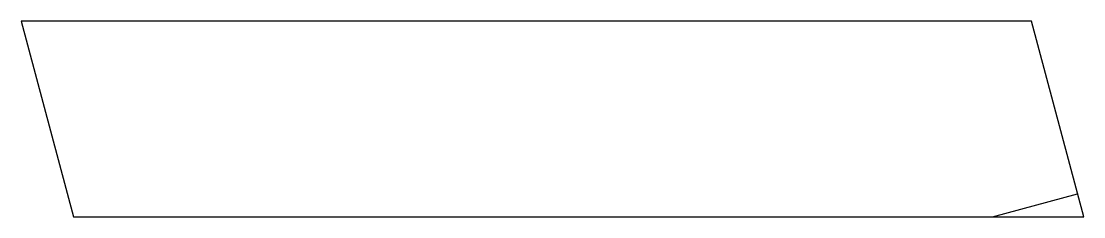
# Model space of a CAD drawing. Header units: millimetres. Extents: x 2489.41 to 2499.21, y 1903.68 to 1905.48.
import ezdxf

# ---------------------------------------------------------------- set-up
doc = ezdxf.new("R2010")
doc.units = ezdxf.units.MM

msp = doc.modelspace()

# ---------------------------------------------------------------- linework, layer by layer
msp.add_line((2498.364, 1903.6753), (2499.1495, 1903.8857))
msp.add_lwpolyline([(2498.7235, 1905.4753), (2489.4061, 1905.4753), (2489.8884, 1903.6753), (2499.2059, 1903.6753)], close=True)

doc.saveas('drawing.dxf')
